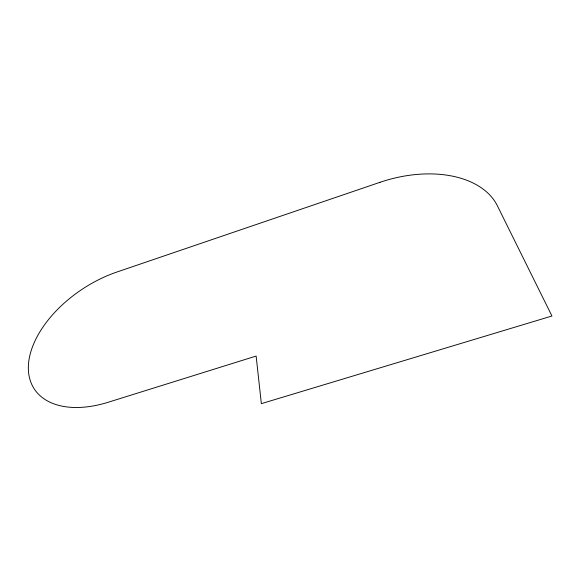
<?xml version="1.0" encoding="UTF-8"?>
<svg xmlns="http://www.w3.org/2000/svg" width="581" height="581" viewBox="0 0 581 581"><rect width="100%" height="100%" fill="white"/><g stroke="black" fill="none" stroke-linecap="round" stroke-linejoin="round"><path stroke-width="0.87" d="M380.039 182.296L116.934 272.017A95.574 57.178 -33.2 0 0 28.454 364.614A95.574 57.178 -33.2 0 0 108.233 402.248L256.127 356.059L261.356 403.65L551.95 316.006L497.387 205.797A102.307 64.476 -17.9 0 0 380.039 182.296"/></g></svg>
